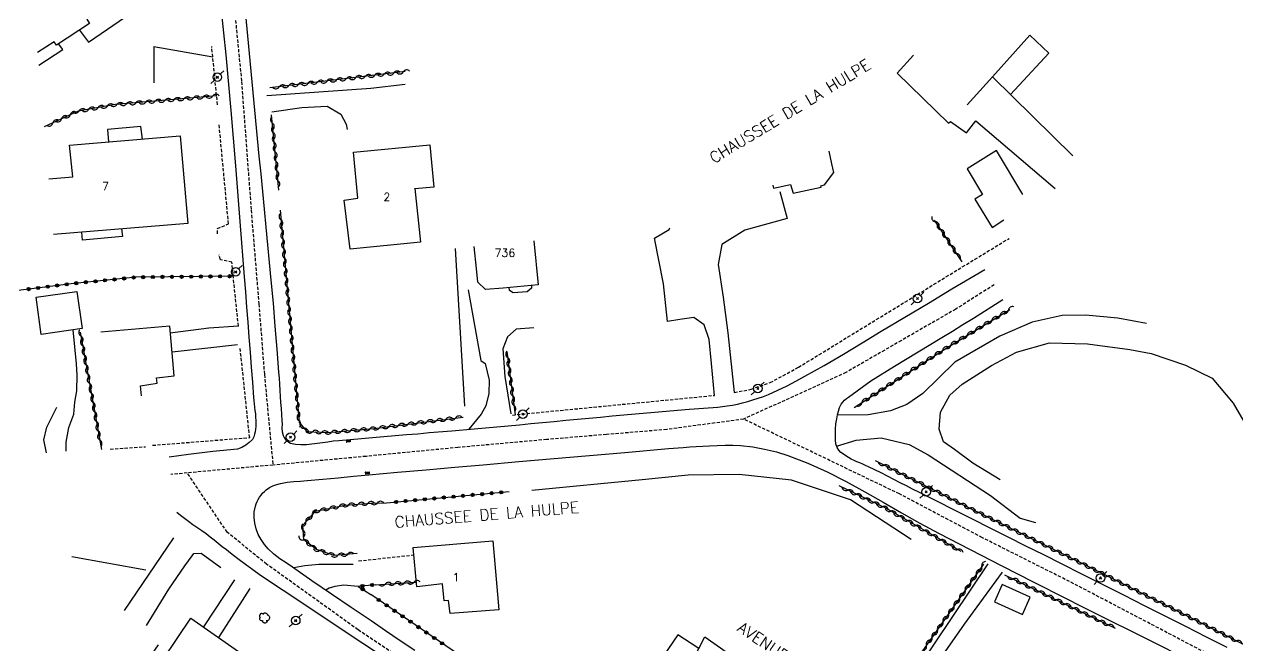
# Model space of a CAD drawing. Header units: millimetres. Extents: x 159000 to 160001, y 158000 to 159001.
# Drawn here: x 159263.9 to 159453.4, y 158456.8 to 158553.8 of the extents above; entities that cross this region are included whole.
import ezdxf
from ezdxf.enums import TextEntityAlignment as Align

# ---------------------------------------------------------------- set-up
doc = ezdxf.new("R2010")
doc.units = ezdxf.units.MM
doc.linetypes.add('DASHED', pattern=[0.75, 0.5, -0.25])
doc.layers.get('0').update_dxf_attribs({"linetype": 'CONTINUOUS'})
for name, color, linetype in [('W0001', 6, 'DASHED'), ('W0008', 7, 'CONTINUOUS'), ('W0017', 7, 'CONTINUOUS'), ('W0101', 7, 'CONTINUOUS'), ('W0104', 1, 'CONTINUOUS'), ('W0112', 1, 'DASHED'), ('W0300', 7, 'CONTINUOUS'), ('W0310', 3, 'CONTINUOUS'), ('W0323', 7, 'CONTINUOUS'), ('W0333', 7, 'CONTINUOUS'), ('W0401', 7, 'CONTINUOUS'), ('W0439', 7, 'CONTINUOUS'), ('W0473', 7, 'CONTINUOUS'), ('W0989', 7, 'CONTINUOUS'), ('W0991', 7, 'CONTINUOUS')]:
    doc.layers.add(name, color=color, linetype=linetype)
doc.styles.get("Standard").update_dxf_attribs({"font": 'romans.shx', "width": 0.85})

# ---------------------------------------------------------------- blocks, each defined once
blk = doc.blocks.new('T473')
for p, q in [((-0.166667, 0.166667), (0.166667, -0.166667)), ((-0.166667, -0.166667), (0.166667, 0.166667)), ((0.500001, 0.500001), (1.000002, 1.000002)), ((-1.000002, -1.000002), (-0.500001, -0.500001))]:
    blk.add_line(p, q)
blk.add_ellipse((0, 0), major_axis=(0.471405, 0.471405), ratio=1, start_param=5.4977871438, end_param=11.780972451)
blk = doc.blocks.new('T300')
for p, q in [((-0.8, 0.51), (-0.86, 0.34)), ((-0.86, 0.34), (-0.86, 0.17)), ((-0.86, 0.17), (-0.74, 0.06)), ((-0.69, 0.63), (-0.8, 0.51)), ((-0.8, -0.06), (-0.74, 0.06)), ((-0.74, 0.06), (-0.69, 0.11)), ((-0.57, 0.69), (-0.69, 0.63)), ((-0.46, 0.69), (-0.57, 0.69)), ((-0.29, 0.63), (-0.46, 0.69)), ((-0.29, 0.63), (-0.17, 0.74)), ((-0.23, 0.57), (-0.29, 0.63)), ((-0.17, 0.74), (-0.06, 0.8)), ((-0.06, 0.8), (0.06, 0.8)), ((0.06, 0.8), (0.23, 0.74)), ((0.23, 0.74), (0.34, 0.63)), ((0.34, 0.63), (0.4, 0.51)), ((0.46, 0.46), (0.34, 0.46)), ((0.4, 0.51), (0.4, 0.46)), ((0.57, 0.4), (0.46, 0.46)), ((0.57, 0.4), (0.69, 0.29)), ((0.69, 0.29), (0.74, 0.17)), ((0.74, 0.06), (0.69, -0.17)), ((0.74, 0.17), (0.74, 0.06)), ((-0.8, -0.17), (-0.8, -0.06)), ((-0.8, -0.23), (-0.8, -0.17)), ((-0.74, -0.34), (-0.8, -0.23)), ((-0.69, -0.4), (-0.74, -0.34)), ((-0.51, -0.46), (-0.69, -0.4)), ((-0.4, -0.46), (-0.51, -0.46)), ((-0.4, -0.46), (-0.34, -0.46)), ((-0.34, -0.46), (-0.34, -0.4)), ((-0.34, -0.51), (-0.34, -0.46)), ((-0.29, -0.63), (-0.34, -0.51)), ((-0.17, -0.74), (-0.29, -0.63)), ((-0.06, -0.8), (-0.17, -0.74)), ((0.06, -0.8), (-0.06, -0.8)), ((0.17, -0.74), (0.06, -0.8)), ((0.23, -0.69), (0.17, -0.74)), ((0.29, -0.46), (0.23, -0.46)), ((0.29, -0.63), (0.23, -0.69)), ((0.46, -0.4), (0.29, -0.46)), ((0.34, -0.51), (0.29, -0.63)), ((0.34, -0.51), (0.34, -0.46)), ((0.57, -0.34), (0.46, -0.4)), ((0.63, -0.29), (0.57, -0.34)), ((0.69, -0.17), (0.63, -0.29))]:
    blk.add_line(p, q)
blk = doc.blocks.new('T401')
for p, q in [((-0.3, 0.3), (0, 0.3)), ((-0.3, -0.25), (-0.3, 0.3)), ((-0.3, 0.15), (0, 0.15)), ((-0.3, 0), (0, 0)), ((0, 0.3), (0, -0.25)), ((-0.3, -0.15), (0, -0.15)), ((-0.3, -0.25), (-0.3, -0.3)), ((-0.3, -0.3), (0, -0.3)), ((0, -0.3), (0, -0.25))]:
    blk.add_line(p, q)
blk = doc.blocks.new('t323o')
at = {"color": 0, "linetype": 'Continuous'}
for radius in [0.25, 0.15]:
    blk.add_circle((0, 0), radius, dxfattribs=at)
blk = doc.blocks.new('t310o')
at = {"color": 0, "linetype": 'Continuous'}
for centre, start, end in [((-0.5, 0.38), 216.8699, 323.1304), ((0.5, -0.37), 36.8699, 143.1303)]:
    blk.add_arc(centre, 0.625, start, end, dxfattribs=at)

msp = doc.modelspace()

# ---------------------------------------------------------------- linework, layer by layer
at = {"layer": 'W0001'}
for points in [[(159286.31, 158671), (159287.77, 158653.82), (159289.52, 158637.14), (159290.89, 158617.33), (159292.24, 158604.29), (159294.3, 158584.2), (159296.01, 158563.36), (159297.82, 158544.84), (159299.32, 158524.78), (159300.52, 158510.14), (159301.39, 158499.12), (159302.72, 158484.98)], [(159415.35, 158513.12), (159409.35, 158509.32), (159400.86, 158504.43), (159392.21, 158499.44), (159376.23, 158492.15)], [(159376.23, 158492.15), (159364.21, 158490.53), (159354.8, 158489.75), (159345.45, 158488.96), (159331.62, 158487.72), (159317.27, 158486.34), (159302.72, 158484.98)], [(159671.68, 158310.62), (159659.84, 158319.03), (159641.72, 158332.19), (159619.67, 158348.07), (159600.2, 158361.84), (159577.97, 158376.89), (159562.61, 158388.09), (159546.12, 158399.76), (159531.24, 158410.53), (159520.71, 158417.31), (159511.03, 158422.65), (159488.91, 158434.69), (159467.27, 158446.12), (159449.02, 158455.33), (159427.79, 158466.45), (159413.51, 158473.64), (159400.57, 158480.47), (159376.23, 158492.15)], [(159302.72, 158484.98), (159289.34, 158483.75)], [(159289.34, 158483.75), (159286.78, 158483.5)], [(159413.19, 158394.07), (159389.53, 158410.54), (159372.35, 158422.18), (159354.53, 158433.77), (159333.31, 158447.71), (159316.01, 158459.26), (159301.73, 158469.51), (159295.59, 158474.48), (159289.34, 158483.75)]]:
    msp.add_lwpolyline(points, dxfattribs=at)
at = {"layer": 'W0008'}
for points in [[(159297.75, 158562.48), (159299, 158549.22), (159300.27, 158535.96), (159300.53, 158533.2), (159300.81, 158530.43), (159301.08, 158527.67), (159301.36, 158524.91), (159301.63, 158522.14), (159301.9, 158519.38), (159302.16, 158516.61), (159302.42, 158513.84), (159302.74, 158510.25), (159303.04, 158506.66), (159303.33, 158503.07), (159303.61, 158499.48), (159303.68, 158498.54), (159303.74, 158497.59), (159303.81, 158496.64), (159303.87, 158495.7), (159303.93, 158494.75), (159303.99, 158493.8), (159304.06, 158492.86), (159304.13, 158491.91), (159304.14, 158491.34), (159304.13, 158490.75), (159304.17, 158490.16), (159304.33, 158489.58), (159304.49, 158489.27), (159304.7, 158488.99), (159304.94, 158488.74), (159305.22, 158488.53), (159305.46, 158488.41), (159305.72, 158488.32), (159305.98, 158488.27), (159306.25, 158488.24), (159307.1, 158488.19), (159307.95, 158488.2), (159308.8, 158488.27), (159309.65, 158488.38), (159310.48, 158488.5), (159311.31, 158488.62), (159312.15, 158488.74), (159312.99, 158488.83), (159314.76, 158488.98), (159316.53, 158489.13), (159318.29, 158489.28), (159320.06, 158489.43), (159321.83, 158489.58), (159323.6, 158489.73), (159325.37, 158489.88), (159327.14, 158490.04), (159330.65, 158490.34), (159334.17, 158490.65), (159337.69, 158490.96), (159341.21, 158491.28), (159343.02, 158491.45), (159344.83, 158491.62), (159346.64, 158491.79), (159348.45, 158491.97), (159350.26, 158492.14), (159352.08, 158492.31), (159353.89, 158492.48), (159355.7, 158492.65), (159358.71, 158492.92), (159361.72, 158493.19), (159364.72, 158493.45), (159367.73, 158493.71), (159368.48, 158493.77), (159369.22, 158493.82), (159369.96, 158493.86), (159370.71, 158493.91), (159371.45, 158493.96), (159372.19, 158494.02), (159372.94, 158494.1), (159373.68, 158494.2), (159374.48, 158494.34), (159375.28, 158494.51), (159376.07, 158494.7), (159376.86, 158494.91), (159377.69, 158495.15), (159378.51, 158495.41), (159379.32, 158495.7), (159380.12, 158496.01), (159381.57, 158496.65), (159383, 158497.35), (159384.4, 158498.09), (159385.8, 158498.84), (159388.82, 158500.53), (159391.8, 158502.29), (159394.76, 158504.08), (159397.73, 158505.86), (159401.41, 158508.06), (159405.09, 158510.26), (159408.76, 158512.48), (159413.9, 158515.5), (159413.9, 158515.5)], [(159294.64, 158555.95), (159295.01, 158552.48), (159295.36, 158549), (159296.14, 158540.34), (159296.86, 158531.68), (159297.55, 158523.01), (159298.24, 158514.35), (159298.43, 158512), (159298.61, 158509.65), (159298.79, 158507.3), (159298.97, 158504.95), (159299.15, 158502.6), (159299.33, 158500.25), (159299.51, 158497.9), (159299.7, 158495.55), (159299.75, 158495.04), (159299.8, 158494.52), (159299.86, 158494.01), (159299.92, 158493.5), (159299.98, 158492.98), (159300.02, 158492.47), (159300.04, 158491.95), (159300.05, 158491.43), (159300.03, 158491.02), (159300.01, 158490.6), (159299.95, 158490.19), (159299.86, 158489.78), (159299.8, 158489.57), (159299.73, 158489.37), (159299.63, 158489.17), (159299.51, 158488.99), (159299.02, 158488.49), (159298.47, 158488.06), (159297.86, 158487.71), (159297.21, 158487.44)], [(159451.76, 158456.5), (159448.52, 158458.12), (159445.29, 158459.75), (159442.05, 158461.38), (159438.82, 158463.02), (159435.59, 158464.65), (159432.35, 158466.28), (159429.12, 158467.91), (159425.88, 158469.54), (159423.1, 158470.94), (159420.31, 158472.34), (159417.53, 158473.73), (159414.74, 158475.13), (159411.96, 158476.53), (159409.17, 158477.93), (159406.39, 158479.33), (159403.61, 158480.73), (159402.62, 158481.23), (159401.64, 158481.73), (159400.65, 158482.23), (159399.67, 158482.74), (159398.68, 158483.24), (159397.7, 158483.74), (159396.71, 158484.23), (159395.72, 158484.72), (159395.28, 158484.93), (159394.83, 158485.12), (159394.37, 158485.31), (159393.92, 158485.49), (159393.47, 158485.69), (159393.02, 158485.9), (159392.59, 158486.14), (159392.17, 158486.4), (159391.8, 158486.67), (159391.43, 158486.96), (159391.09, 158487.3), (159390.83, 158487.7), (159390.64, 158488.27), (159390.56, 158488.87), (159390.56, 158489.47), (159390.56, 158490.04), (159390.56, 158490.32), (159390.57, 158490.59), (159390.59, 158490.86), (159390.61, 158491.14), (159390.64, 158491.41), (159390.68, 158491.68), (159390.72, 158491.95), (159390.77, 158492.22), (159390.89, 158492.8), (159391.02, 158493.39), (159391.21, 158493.96), (159391.48, 158494.51), (159391.71, 158494.82), (159392, 158495.1), (159392.3, 158495.35), (159392.6, 158495.58), (159396.11, 158498.12), (159399.77, 158500.43), (159403.49, 158502.64), (159407.17, 158504.88), (159408.82, 158505.9), (159410.48, 158506.91), (159412.14, 158507.92), (159412.14, 158507.92), (159412.14, 158507.92), (159416.73, 158510.8), (159416.73, 158510.8), (159416.73, 158510.8)], [(159324.87, 158456.04), (159322.59, 158457.56), (159320.31, 158459.1), (159318.04, 158460.64), (159314.96, 158462.72), (159311.88, 158464.81), (159308.82, 158466.91), (159305.78, 158469.06), (159304.81, 158469.71), (159303.82, 158470.36), (159302.86, 158471.06), (159302, 158471.88), (159301.41, 158472.58), (159300.88, 158473.34), (159300.43, 158474.16), (159300.1, 158475.03), (159299.9, 158475.89), (159299.79, 158476.77), (159299.81, 158477.66), (159299.98, 158478.54), (159300.1, 158478.91), (159300.25, 158479.28), (159300.43, 158479.62), (159300.63, 158479.96), (159300.86, 158480.28), (159301.11, 158480.58), (159301.38, 158480.86), (159301.66, 158481.12), (159302.17, 158481.48), (159302.73, 158481.75), (159303.31, 158481.95), (159303.89, 158482.12), (159304.93, 158482.33), (159305.98, 158482.42), (159307.04, 158482.48), (159308.08, 158482.55), (159310.49, 158482.79), (159312.9, 158483.01), (159315.31, 158483.24), (159317.72, 158483.45), (159322.18, 158483.86), (159326.64, 158484.25), (159331.11, 158484.64), (159335.57, 158485.03), (159341.1, 158485.51), (159346.62, 158485.99), (159352.15, 158486.47), (159357.68, 158486.95), (159359.95, 158487.15), (159362.23, 158487.36), (159364.51, 158487.56), (159366.79, 158487.73), (159367.82, 158487.8), (159368.84, 158487.86), (159369.87, 158487.92), (159370.89, 158487.96), (159372.11, 158488.01), (159373.32, 158488.07), (159374.54, 158488.09), (159375.76, 158488.02), (159377.64, 158487.8), (159379.5, 158487.48), (159381.34, 158487.05), (159383.15, 158486.49), (159386.25, 158485.29), (159389.27, 158483.92), (159392.23, 158482.41), (159395.13, 158480.82), (159398, 158479.18), (159400.86, 158477.54), (159403.74, 158475.92), (159406.65, 158474.37), (159411.61, 158471.82), (159416.56, 158469.26), (159421.52, 158466.71), (159426.48, 158464.18), (159428.96, 158462.93), (159431.43, 158461.7), (159433.92, 158460.47), (159436.4, 158459.24), (159438.88, 158458.01), (159441.36, 158456.78), (159443.83, 158455.53)], [(159297.21, 158487.44), (159293.33, 158487.09), (159289.54, 158486.64), (159286.51, 158486.23)], [(159300.77, 158467.73), (159299.6, 158468.61), (159298.42, 158469.48), (159297.25, 158470.36), (159296.09, 158471.25), (159295.45, 158471.74), (159294.82, 158472.23), (159294.19, 158472.73), (159293.56, 158473.23), (159292.92, 158473.73), (159292.28, 158474.22), (159291.63, 158474.69), (159290.97, 158475.15), (159290.22, 158475.64), (159289.56, 158476.16), (159288.92, 158476.65), (159288.31, 158477.12), (159287.71, 158477.55)], [(159322.05, 158453.61), (159314.96, 158458.32), (159307.87, 158463.03), (159300.77, 158467.73)]]:
    msp.add_lwpolyline(points, dxfattribs=at)
at = {"layer": 'W0017'}
for points in [[(159284.11, 158550.33), (159293.32, 158548.69)], [(159284.11, 158550.33), (159284.14, 158544.64)], [(159301.76, 158542.69), (159317.99, 158543.82), (159323.36, 158544.42)], [(159302.53, 158540.1), (159307.23, 158540.79), (159311.21, 158541.01), (159313.32, 158539.75), (159314.14, 158538.22), (159314.3, 158537.34)], [(159381.89, 158527.67), (159383.04, 158523.47), (159376.42, 158521.64), (159372.84, 158519.41), (159372.25, 158516.28), (159373.01, 158511.21), (159373.75, 158505.6), (159374.77, 158496.3)], [(159364.32, 158507.41), (159363.74, 158513.25), (159362.3, 158520.4), (159364.6, 158521.77), (159364.72, 158522)], [(159333.22, 158512.32), (159335.19, 158501.3), (159335.87, 158500.82), (159336.5, 158498.21), (159336.44, 158496.15), (159335.99, 158494.2), (159335.26, 158492.91), (159333.32, 158490.58)], [(159371.68, 158495.86), (159371.19, 158500.85), (159370.83, 158504.57), (159370.07, 158506.88), (159368.46, 158508.02), (159366.25, 158507.68), (159364.32, 158507.41)], [(159439.16, 158507.07), (159434.65, 158507.93), (159429.61, 158508.37), (159425.98, 158508.33), (159421.29, 158507.3), (159416.25, 158505.11), (159409.23, 158501.05), (159404.23, 158496.16), (159401.73, 158494.44), (159399.16, 158493.42), (159395.65, 158492.82), (159390.87, 158492.76)], [(159270.46, 158487.16), (159270.44, 158488.56), (159270.85, 158490.82), (159271.63, 158492.95), (159271.8, 158494.79), (159272.12, 158496.59), (159272.13, 158499.01), (159272.07, 158500.78), (159271.51, 158506.08)], [(159297.32, 158506.68), (159292.7, 158506.34), (159286.7, 158505.59)], [(159343.49, 158506.41), (159340.73, 158506.17), (159339.34, 158504.99), (159338.62, 158503.15), (159338.93, 158498.78), (159339.87, 158492.96)], [(159297.21, 158503.77), (159286.97, 158502.6)], [(159416.3, 158482.67), (159412.01, 158485.27), (159409.14, 158487.42), (159407.43, 158488.62), (159406.77, 158490.59), (159406.95, 158493.23), (159408.45, 158495.89), (159410.36, 158497.62), (159414.92, 158500.51), (159418.83, 158502.58), (159423.98, 158504.06), (159429.94, 158503.89), (159436.53, 158503), (159439.87, 158502.37), (159445.23, 158500.58), (159449.39, 158498.56), (159452.68, 158494.65), (159454.71, 158491.14), (159455.18, 158488.41)], [(159267.35, 158486.89), (159266.97, 158488.92), (159267.44, 158490.92), (159268.96, 158494)], [(159390.74, 158487.95), (159393.82, 158488.84), (159397.7, 158489.22), (159402.1, 158488.21), (159405.06, 158486.58), (159414.78, 158480.21), (159419.39, 158476.71), (159421.8, 158476.01)], [(159287.18, 158473.63), (159279.49, 158462.27)], [(159282.98, 158459.94), (159286.49, 158465.61), (159288.94, 158469.27), (159290.1, 158470.79), (159290.38, 158471.18), (159291.54, 158471.2)], [(159315.25, 158469.44), (159309.87, 158469.46), (159307.68, 158469.23), (159305.99, 158468.91)], [(159400.5, 158448.84), (159414.4, 158469.56)], [(159416.61, 158468.27), (159410.69, 158460.12), (159407.63, 158455.81), (159405.94, 158453.16), (159405.17, 158451.61), (159404.71, 158449.77), (159404.88, 158447.86), (159405.04, 158445.79), (159405.06, 158443.83), (159404.95, 158443.28)], [(159296.71, 158467.07), (159291.86, 158459.71)], [(159299.13, 158465.73), (159294.21, 158458.07)], [(159316.05, 158466.03), (159313.79, 158466.23), (159312.38, 158466.01), (159311.5, 158465.76), (159310.98, 158465.47)]]:
    msp.add_lwpolyline(points, dxfattribs=at)
at = {"layer": 'W0101'}
for points in [[(159264.6, 158565.16), (159270.81, 158569.57), (159278.51, 158557.99), (159273.67, 158554.59), (159274.09, 158553.89), (159268.93, 158550.52), (159268.57, 158551.07), (159265.98, 158549.39)], [(159267.72, 158529.65), (159271.46, 158529.96), (159270.98, 158534.91), (159288.22, 158536.37)], [(159288.22, 158536.37), (159289.42, 158522.68), (159268.48, 158520.98)], [(159380.78, 158528.7), (159380.87, 158528.21), (159383.55, 158528.8), (159383.98, 158527.45), (159388.33, 158528.36), (159388.26, 158528.58), (159388.27, 158528.58), (159388.83, 158528.72), (159390.31, 158530.66), (159389.99, 158532.01), (159389.59, 158533.99)], [(159419.84, 158527.22), (159415.72, 158534.1), (159411.13, 158531.25), (159413.52, 158527.24), (159412.34, 158526.47), (159415.06, 158522.05), (159416.84, 158523.27)], [(159343.46, 158519.98), (159344.12, 158513.09), (159338.67, 158512.61), (159335.91, 158512.39), (159334.73, 158513.55), (159334.52, 158515.64), (159334.52, 158515.66), (159334.15, 158519.09)], [(159282.21, 158495.81), (159282.04, 158497.36), (159284.62, 158497.74), (159284.55, 158498.58), (159287.32, 158498.9), (159286.6, 158506.66), (159275.84, 158505.71)]]:
    msp.add_lwpolyline(points, dxfattribs=at)
for points in [[(159325.77, 158519.8), (159314.76, 158518.7), (159313.86, 158526.35), (159315.99, 158526.63), (159315.29, 158533.83), (159327.23, 158534.98), (159327.85, 158528.35), (159324.88, 158528.12), (159324.89, 158528.13)], [(159337.08, 158473.17), (159337.98, 158462.37), (159330.38, 158461.78), (159330.12, 158463.86), (159329.45, 158463.78), (159329.18, 158466.43), (159325.22, 158465.97), (159324.62, 158472.09)], [(159297.89, 158455.5), (159291.57, 158445.89), (159283.42, 158451.39), (159289.89, 158461.1)], [(159365.97, 158458.5), (159362.17, 158452.92), (159364.62, 158451.24), (159361.58, 158446.55), (159371.38, 158439.55), (159377.87, 158448.67), (159368.28, 158454.57), (159369.21, 158456.35)]]:
    msp.add_lwpolyline(points, close=True, dxfattribs=at)
at = {"layer": 'W0104'}
for points in [[(159272.53, 158552.87), (159273.9, 158550.99), (159280.68, 158555.63), (159278.34, 158559.19), (159277.89, 158558.93)], [(159266.16, 158547.42), (159269.91, 158549.83), (159269.25, 158550.73)], [(159415.09, 158545.6), (159420.92, 158552.08), (159423.87, 158549.29), (159417.88, 158542.81)], [(159282.35, 158535.87), (159282.12, 158537.85), (159276.9, 158537.38), (159277.05, 158535.42)], [(159279.07, 158521.84), (159279.22, 158520.65), (159272.97, 158520.09), (159272.87, 158521.34)], [(159343.08, 158513), (159343.1, 158512.6), (159342.44, 158512.03), (159340.22, 158511.89), (159339.68, 158512.22), (159339.61, 158512.7)], [(159369.21, 158456.35), (159370.18, 158458.17), (159373.52, 158455.83), (159371.47, 158452.61)]]:
    msp.add_lwpolyline(points, dxfattribs=at)
for points in [[(159272.93, 158506.28), (159266.55, 158505.38), (159265.73, 158511.19), (159272.11, 158512.09)], [(159415.39, 158463.61), (159419.78, 158461.65), (159420.99, 158464.37), (159416.61, 158466.33)]]:
    msp.add_lwpolyline(points, close=True, dxfattribs=at)
at = {"layer": 'W0112'}
for points in [[(159294.08, 158541.23), (159293.16, 158550.32)], [(159295.79, 158522.64), (159294.32, 158538.09)], [(159294.09, 158521.1), (159294.05, 158521.9), (159295.79, 158522.64)], [(159374.77, 158496.3), (159377.38, 158496.82), (159380.39, 158497.86), (159384.79, 158500.25), (159417.67, 158520.37)], [(159296.31, 158516.67), (159294.51, 158517.04), (159294.3, 158517.78)], [(159297.32, 158506.68), (159296.31, 158516.67)], [(159283.94, 158488.07), (159299.09, 158489.27), (159297.58, 158503.42)], [(159340.11, 158492.79), (159371.68, 158495.86)], [(159277.32, 158487.48), (159282.8, 158487.84)], [(159316.1, 158470.02), (159324.73, 158470.94)]]:
    msp.add_lwpolyline(points, dxfattribs=at)
at = {"layer": 'W0300'}
for points in [[(159331.16, 158518.81), (159332.64, 158494.15)], [(159402.4, 158473.36), (159392.94, 158479.56), (159383.72, 158482.6), (159375.51, 158483.52), (159367.55, 158483.39), (159360.36, 158482.65), (159343.15, 158481)], [(159282.87, 158468.57), (159271.31, 158470.67)]]:
    msp.add_lwpolyline(points, dxfattribs=at)
at = {"layer": 'W0310'}
for points in [[(159323.39, 158546.4), (159302.23, 158543.86)], [(159293.94, 158542.61), (159278.15, 158541.25), (159272.29, 158540.24), (159267, 158537.76)], [(159303.64, 158527.9), (159302.52, 158539.65)], [(159303.84, 158524.78), (159306.81, 158491.61), (159308.03, 158490.23), (159311.27, 158490.04), (159318.54, 158490.67), (159332.43, 158492.47)], [(159410.35, 158516.73), (159406.02, 158523.23)], [(159393.47, 158493.95), (159408.09, 158503.4), (159417.79, 158509.28)], [(159272.61, 158505.74), (159275.95, 158487.39)], [(159339.26, 158502.73), (159340.53, 158492.83)], [(159503.67, 158430.54), (159493.69, 158436.13), (159472.67, 158447.36), (159458, 158455.11), (159446.79, 158460.79), (159430.01, 158469.15), (159411.09, 158478.48), (159396.82, 158485.65)], [(159410.18, 158471.5), (159398.53, 158478.18), (159391.14, 158481.72)], [(159315.87, 158471.18), (159312.28, 158470.86), (159309.52, 158471.78), (159307.54, 158473.3), (159307.41, 158475.62), (159309.37, 158477.76), (159314.01, 158478.71), (159318.04, 158479.03), (159320.44, 158479.08)], [(159413.71, 158469.51), (159399.58, 158449.49)], [(159416.99, 158467.84), (159434.24, 158459.51)], [(159318.75, 158466.3), (159325.15, 158466.68)], [(159278.98, 158448.37), (159284.84, 158456.89)]]:
    msp.add_lwpolyline(points, dxfattribs=at)
at = {"layer": 'W0323'}
for points in [[(159296.54, 158514.47), (159281.36, 158514.3), (159271.23, 158513.29), (159260.01, 158511.87), (159251.15, 158510.96)], [(159320.46, 158479.08), (159339.61, 158480.84)], [(159318.75, 158466.3), (159316.05, 158466.03), (159318.01, 158464.76)], [(159349.35, 158443.34), (159318.01, 158464.76)]]:
    msp.add_lwpolyline(points, dxfattribs=at)
at = {"layer": 'W0333'}
msp.add_lwpolyline([(159291.54, 158471.2), (159294.6, 158468.99)], dxfattribs=at)
at = {"layer": 'W0439'}
for points in [[(159402.74, 158548.98), (159400.22, 158546.16), (159408.24, 158538.33), (159408.51, 158538.62), (159411.01, 158536.83), (159412.5, 158538.72), (159424.88, 158528.17), (159424.88, 158528.17)], [(159427.66, 158533.23), (159427.66, 158533.23), (159427.66, 158533.23), (159415.09, 158545.6), (159411.12, 158541.22)]]:
    msp.add_lwpolyline(points, dxfattribs=at)

# ---------------------------------------------------------------- block references
at = {"layer": 'W0300'}
msp.add_blockref('T300', (159301.46, 158461.1), dxfattribs=at)
at = {"layer": 'W0310'}
for p, rotation in [((159308.19, 158544.57), 186.8548417750458), ((159309.68, 158544.75), 186.8548417750458), ((159311.17, 158544.93), 186.8548417750458), ((159312.66, 158545.11), 186.8548417750458), ((159314.15, 158545.29), 186.8548417750458), ((159315.64, 158545.47), 186.8548417750458), ((159317.13, 158545.65), 186.8548417750458), ((159318.62, 158545.83), 186.8548417750458), ((159320.1, 158546.01), 186.8548417750458), ((159321.59, 158546.18), 186.8548417750458), ((159323.08, 158546.36), 186.8548417750458), ((159303.72, 158544.04), 186.8548417750458), ((159305.21, 158544.22), 186.8548417750458), ((159306.7, 158544.39), 186.8548417750458), ((159275.41, 158540.78), 189.768002388397), ((159276.88, 158541.03), 189.768002388397), ((159278.37, 158541.27), 184.9446851110222), ((159279.86, 158541.4), 184.9446851110222), ((159281.35, 158541.53), 184.9446851110222), ((159282.85, 158541.65), 184.9446851110222), ((159284.34, 158541.78), 184.9446851110222), ((159285.84, 158541.91), 184.9446851110222), ((159287.33, 158542.04), 184.9446851110222), ((159288.83, 158542.17), 184.9446851110222), ((159290.32, 158542.3), 184.9446851110222), ((159291.81, 158542.43), 184.9446851110222), ((159293.31, 158542.56), 184.9446851110222), ((159269.72, 158539.04), 205.1009378966306), ((159271.08, 158539.67), 205.1009378966306), ((159272.45, 158540.27), 189.768002388397), ((159273.93, 158540.52), 189.768002388397), ((159302.65, 158538.36), 95.44447371159417), ((159268.36, 158538.4), 205.1009378966306), ((159302.79, 158536.86), 95.44447371159417), ((159302.93, 158535.37), 95.44447371159417), ((159303.07, 158533.88), 95.44447371159417), ((159303.22, 158532.38), 95.44447371159417), ((159303.36, 158530.89), 95.44447371159417), ((159303.5, 158529.4), 95.44447371159417), ((159303.97, 158523.28), 275.1168544530805), ((159304.1, 158521.79), 275.1168544530805), ((159406.19, 158522.97), 123.6435858608002), ((159407.03, 158521.72), 123.6435858608002), ((159304.24, 158520.29), 275.1168544530805), ((159407.86, 158520.47), 123.6435858608002), ((159304.37, 158518.8), 275.1168544530805), ((159408.69, 158519.22), 123.6435858608002), ((159409.52, 158517.97), 123.6435858608002), ((159304.5, 158517.31), 275.1168544530805), ((159304.64, 158515.81), 275.1168544530805), ((159304.77, 158514.32), 275.1168544530805), ((159304.91, 158512.82), 275.1168544530805), ((159305.04, 158511.33), 275.1168544530805), ((159305.17, 158509.84), 275.1168544530805), ((159305.31, 158508.34), 275.1168544530805), ((159416.3, 158508.37), 31.22362269864638), ((159417.58, 158509.15), 31.22362269864638), ((159305.44, 158506.85), 275.1168544530805), ((159413.73, 158506.82), 31.22362269864638), ((159415.01, 158507.59), 31.22362269864638), ((159272.73, 158505.1), 280.3191385311413), ((159305.58, 158505.35), 275.1168544530805), ((159409.88, 158504.48), 31.22362269864638), ((159411.16, 158505.26), 31.22362269864638), ((159412.45, 158506.04), 31.22362269864638), ((159272.99, 158503.63), 280.3191385311413), ((159305.71, 158503.86), 275.1168544530805), ((159305.84, 158502.37), 275.1168544530805), ((159407.33, 158502.91), 32.86816838503702), ((159408.6, 158503.71), 31.22362269864638), ((159273.26, 158502.15), 280.3191385311413), ((159273.53, 158500.67), 280.3191385311413), ((159305.98, 158500.87), 275.1168544530805), ((159339.38, 158501.75), 277.3114498771064), ((159404.81, 158501.28), 32.86816838503702), ((159406.07, 158502.09), 32.86816838503702), ((159273.8, 158499.2), 280.3191385311413), ((159306.11, 158499.38), 275.1168544530805), ((159339.57, 158500.27), 277.3114498771064), ((159339.77, 158498.78), 277.3114498771064), ((159401.03, 158498.84), 32.86816838503702), ((159402.29, 158499.65), 32.86816838503702), ((159403.55, 158500.46), 32.86816838503702), ((159274.07, 158497.72), 280.3191385311413), ((159306.24, 158497.88), 275.1168544530805), ((159339.96, 158497.29), 277.3114498771064), ((159398.51, 158497.21), 32.86816838503702), ((159399.77, 158498.02), 32.86816838503702), ((159274.34, 158496.25), 280.3191385311413), ((159274.61, 158494.77), 280.3191385311413), ((159306.38, 158496.39), 275.1168544530805), ((159306.51, 158494.9), 275.1168544530805), ((159340.15, 158495.8), 277.3114498771064), ((159395.99, 158495.58), 32.86816838503702), ((159397.25, 158496.39), 32.86816838503702), ((159274.88, 158493.3), 280.3191385311413), ((159306.65, 158493.4), 275.1168544530805), ((159340.34, 158494.31), 277.3114498771064), ((159394.73, 158494.77), 32.86816838503702), ((159275.14, 158491.82), 280.3191385311413), ((159306.78, 158491.91), 275.1168544530805), ((159325.29, 158491.55), 7.375150417570661), ((159326.78, 158491.74), 7.375150417570661), ((159328.27, 158491.93), 7.375150417570661), ((159329.76, 158492.12), 7.375150417570661), ((159331.24, 158492.32), 7.375150417570661), ((159275.41, 158490.34), 280.3191385311413), ((159307.6, 158490.71), 311.45795229765), ((159308.88, 158490.18), 356.6128325141731), ((159310.38, 158490.09), 356.6128325141731), ((159311.87, 158490.09), 5.015995539726051), ((159313.37, 158490.22), 5.015995539726051), ((159314.86, 158490.35), 5.015995539726051), ((159316.36, 158490.48), 5.015995539726051), ((159317.85, 158490.61), 5.015995539726051), ((159319.34, 158490.78), 7.375150417570661), ((159320.83, 158490.97), 7.375150417570661), ((159322.32, 158491.16), 7.375150417570661), ((159323.81, 158491.35), 7.375150417570661), ((159275.68, 158488.87), 280.3191385311413), ((159398.16, 158484.98), 153.3226672039281), ((159399.5, 158484.31), 153.3226672039281), ((159400.84, 158483.63), 153.3226672039281), ((159402.18, 158482.96), 153.3226672039281), ((159403.52, 158482.29), 153.3226672039281), ((159392.49, 158481.07), 154.4172625892768), ((159393.84, 158480.42), 154.4172625892768), ((159404.86, 158481.61), 153.3226672039281), ((159406.2, 158480.94), 153.3226672039281), ((159407.54, 158480.27), 153.3226672039281), ((159311.59, 158478.21), 11.6207392773491), ((159313.06, 158478.51), 11.6207392773491), ((159314.54, 158478.75), 4.496516719848054), ((159316.04, 158478.87), 4.496516719848054), ((159317.53, 158478.99), 4.496516719848054), ((159319.03, 158479.05), 1.362221132000879), ((159395.2, 158479.77), 154.4172625892768), ((159396.55, 158479.13), 154.4172625892768), ((159397.9, 158478.48), 154.4172625892768), ((159408.88, 158479.59), 153.3226672039281), ((159410.22, 158478.92), 153.3226672039281), ((159411.56, 158478.25), 153.7447183854964), ((159307.86, 158476.11), 47.40339027049835), ((159308.88, 158477.22), 47.40339027049835), ((159310.12, 158477.91), 11.6207392773491), ((159399.23, 158477.78), 150.192158077566), ((159400.53, 158477.03), 150.192158077566), ((159401.83, 158476.29), 150.192158077566), ((159412.91, 158477.59), 153.7447183854964), ((159414.25, 158476.92), 153.7447183854964), ((159415.6, 158476.26), 153.7447183854964), ((159307.46, 158474.79), 93.20856558137409), ((159403.13, 158475.54), 150.192158077566), ((159404.43, 158474.79), 150.192158077566), ((159416.94, 158475.6), 153.7447183854964), ((159418.29, 158474.93), 153.7447183854964), ((159419.63, 158474.27), 153.7447183854964), ((159307.55, 158473.3), 142.5432262900145), ((159308.74, 158472.38), 142.5432262900145), ((159405.74, 158474.05), 150.192158077566), ((159407.04, 158473.3), 150.192158077566), ((159408.34, 158472.56), 150.192158077566), ((159420.98, 158473.61), 153.7447183854964), ((159422.32, 158472.94), 153.7447183854964), ((159423.67, 158472.28), 153.7447183854964), ((159310.01, 158471.62), 161.5899569699669), ((159311.43, 158471.15), 161.5899569699669), ((159312.88, 158470.92), 185.1468853364505), ((159314.38, 158471.05), 185.1468853364505), ((159409.64, 158471.81), 150.192158077566), ((159425.01, 158471.61), 153.7447183854964), ((159426.36, 158470.95), 153.7447183854964), ((159413.42, 158469.1), 234.7982492134646), ((159427.7, 158470.29), 153.7447183854964), ((159429.05, 158469.62), 153.7447183854964), ((159430.39, 158468.96), 153.5182890734089), ((159411.69, 158466.65), 234.7982492134646), ((159412.55, 158467.87), 234.7982492134646), ((159418.34, 158467.19), 334.2280720618527), ((159431.74, 158468.29), 153.5182890734089), ((159433.08, 158467.62), 153.5182890734089), ((159434.42, 158466.95), 153.5182890734089), ((159320.25, 158466.39), 3.364360147422845), ((159321.75, 158466.48), 3.364360147422845), ((159323.24, 158466.57), 3.364360147422845), ((159324.74, 158466.66), 3.364360147422845), ((159410.82, 158465.42), 234.7982492134646), ((159419.69, 158466.54), 334.2280720618527), ((159421.04, 158465.88), 334.2280720618527), ((159422.39, 158465.23), 334.2280720618527), ((159435.76, 158466.28), 153.5182890734089), ((159437.11, 158465.61), 153.5182890734089), ((159438.45, 158464.95), 153.5182890734089), ((159409.09, 158462.97), 234.7982492134646), ((159409.96, 158464.2), 234.7982492134646), ((159423.74, 158464.58), 334.2280720618527), ((159425.09, 158463.93), 334.2280720618527), ((159426.44, 158463.27), 334.2280720618527), ((159439.79, 158464.28), 153.5182890734089), ((159441.13, 158463.61), 153.5182890734089), ((159442.48, 158462.94), 153.5182890734089), ((159408.23, 158461.75), 234.7982492134646), ((159427.79, 158462.62), 334.2280720618527), ((159429.14, 158461.97), 334.2280720618527), ((159430.49, 158461.32), 334.2280720618527), ((159443.82, 158462.27), 153.5182890734089), ((159445.16, 158461.6), 153.5182890734089), ((159446.5, 158460.93), 153.5182890734089), ((159406.5, 158459.29), 234.7982492134646), ((159407.36, 158460.52), 234.7982492134646), ((159431.85, 158460.67), 334.2280720618527), ((159433.2, 158460.01), 334.2280720618527), ((159447.84, 158460.26), 153.1269318989734), ((159449.18, 158459.58), 153.1269318989734), ((159404.77, 158456.84), 234.7982492134646), ((159405.63, 158458.07), 234.7982492134646), ((159450.52, 158458.9), 153.1269318989734), ((159451.86, 158458.22), 153.1269318989734), ((159453.2, 158457.54), 153.1269318989734)]:
    msp.add_blockref('t310o', p, dxfattribs=dict(at, rotation=rotation))
at = {"layer": 'W0323'}
for p, rotation in [((159285.47, 158514.35), 180.6419638097882), ((159286.97, 158514.36), 180.6419638097882), ((159288.47, 158514.38), 180.6419638097882), ((159289.97, 158514.4), 180.6419638097882), ((159291.46, 158514.41), 180.6419638097882), ((159292.96, 158514.43), 180.6419638097882), ((159294.46, 158514.45), 180.6419638097882), ((159295.96, 158514.46), 180.6419638097882), ((159264.57, 158512.45), 187.2061147998639), ((159266.06, 158512.63), 187.2061147998639), ((159267.55, 158512.82), 187.2061147998639), ((159269.03, 158513.01), 187.2061147998639), ((159270.52, 158513.2), 187.2061147998639), ((159272.01, 158513.37), 185.7016382233473), ((159273.5, 158513.52), 185.7016382233473), ((159275, 158513.66), 185.7016382233473), ((159276.49, 158513.81), 185.7016382233473), ((159277.98, 158513.96), 185.7016382233473), ((159279.48, 158514.11), 185.7016382233473), ((159280.97, 158514.26), 185.7016382233473), ((159282.47, 158514.31), 180.6419638097882), ((159283.97, 158514.33), 180.6419638097882), ((159333.91, 158480.32), 5.238934769853716), ((159335.4, 158480.45), 5.238934769853716), ((159336.89, 158480.59), 5.238934769853716), ((159338.39, 158480.73), 5.238934769853716), ((159321.96, 158479.22), 5.238934769853716), ((159323.45, 158479.36), 5.238934769853716), ((159324.94, 158479.5), 5.238934769853716), ((159326.44, 158479.63), 5.238934769853716), ((159327.93, 158479.77), 5.238934769853716), ((159329.42, 158479.91), 5.238934769853716), ((159330.92, 158480.04), 5.238934769853716), ((159332.41, 158480.18), 5.238934769853716), ((159316.75, 158465.57), 327.071745265182), ((159316.71, 158466.1), 185.8237760487198), ((159318.2, 158466.25), 185.8237760487198), ((159319.24, 158463.91), 145.6547334507148), ((159320.48, 158463.07), 145.6547334507148), ((159321.72, 158462.22), 145.6547334507148), ((159322.96, 158461.37), 145.6547334507148), ((159324.2, 158460.53), 145.6547334507148), ((159325.44, 158459.68), 145.6547334507148), ((159326.68, 158458.84), 145.6547334507148), ((159327.91, 158457.99), 145.6547334507148), ((159329.15, 158457.14), 145.6547334507148)]:
    msp.add_blockref('t323o', p, dxfattribs=dict(at, rotation=rotation))
at = {"layer": 'W0401'}
for p, rotation in [((159314.51, 158488.6), 274.9155412072075), ((159317.46, 158483.58), 275.1898142835185)]:
    msp.add_blockref('T401', p, dxfattribs=dict(at, rotation=rotation))
at = {"layer": 'W0473'}
for p in [(159294.04, 158545.54), (159296.91, 158515.15), (159403.39, 158510.99), (159378.43, 158496.93), (159341.76, 158492.93), (159305.47, 158489.32), (159404.74, 158480.79), (159431.96, 158467.35), (159306.28, 158460.71)]:
    msp.add_blockref('T473', p, dxfattribs=at)

# ---------------------------------------------------------------- texts
at = {"layer": 'W0989'}
for s, rotation, p in [('CHAUSSEE DE LA HULPE', 31.2759, (159371.58, 158531.99)), ('CHAUSSEE DE LA HULPE', 4.7245, (159321.8, 158475.18)), ('AVENUE DE LA CORNICHE', 326.0565, (159375.11, 158459.18))]:
    msp.add_text(s, height=1.75, rotation=rotation, dxfattribs=at).set_placement(p)
at = {"layer": 'W0991'}
for s, p in [('7', (159276.57, 158528.53)), ('2', (159320.5, 158526.84)), ('736', (159338.95, 158518.11)), ('1', (159331.31, 158467.47))]:
    msp.add_text(s, height=1.25, dxfattribs=at).set_placement(p, align=Align.MIDDLE_CENTER)

doc.saveas('drawing.dxf')
